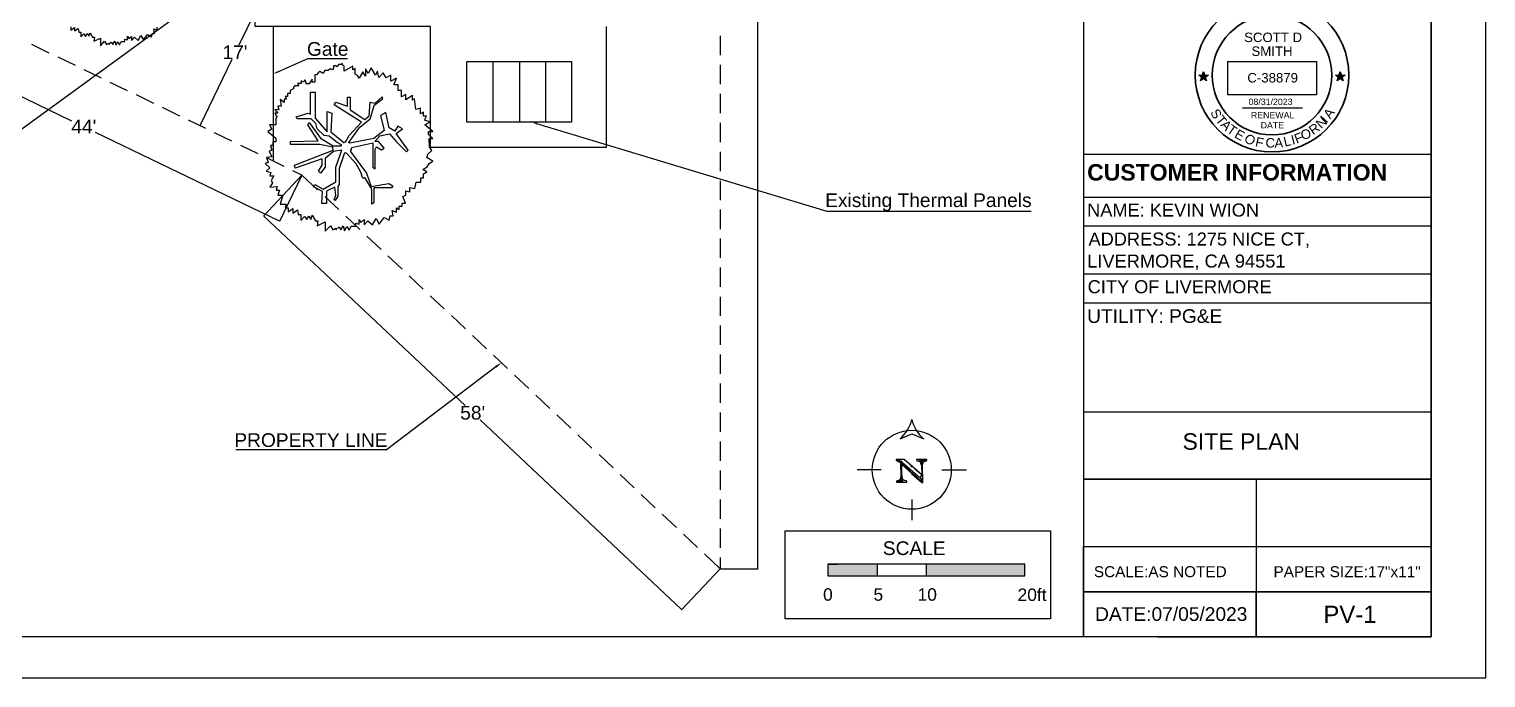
# Model space of a CAD drawing. Header units: millimetres. Extents: x -419 to 20046, y -14642 to 2638.
# Drawn here: x 2774 to 3836, y -9578 to -9105 of the extents above; entities that cross this region are included whole.
import ezdxf

# ---------------------------------------------------------------- set-up
doc = ezdxf.new("R2010")
doc.units = ezdxf.units.MM
doc.layers.add('PDF2_0', color=7, linetype='Continuous', true_color=0x636466)
for name, color, linetype in [('PDF2_PDF2_Geometry', 7, 'Continuous'), ('PDF2_PDF_Geometry', 7, 'Continuous'), ('PDF2_Text', 7, 'Continuous'), ('PDF_Text', 7, 'Continuous')]:
    doc.layers.add(name, color=color, linetype=linetype)
doc.styles.add('PDF Arial', font='arial.ttf')
doc.styles.add('PDF Arial Bold', font='arialbd.ttf')
doc.styles.get("Standard").update_dxf_attribs({"font": 'arial.ttf'})
picture_1 = doc.add_image_def('image15.png', size_in_pixel=(858, 321))

# ---------------------------------------------------------------- blocks, each defined once
blk = doc.blocks.new('star')
h = blk.add_hatch(color=256)
h.dxf.hatch_style = 1
h.paths.add_polyline_path([(116.5, 62.57), (116.86, 62.57), (116.68, 63.12)])
h.paths.add_polyline_path([(116.68, 62.02), (116.97, 62.23), (116.86, 62.57), (116.5, 62.57), (116.39, 62.23)])
h.paths.add_polyline_path([(116.5, 62.57), (115.92, 62.57), (116.39, 62.23)])
h.paths.add_polyline_path([(116.39, 62.23), (116.21, 61.67), (116.68, 62.02)])
h.paths.add_polyline_path([(116.68, 62.02), (117.15, 61.67), (116.97, 62.23)])
h.paths.add_polyline_path([(116.97, 62.23), (117.44, 62.57), (116.86, 62.57)])
for p, q in [((115.92, 62.57), (117.44, 62.57)), ((117.15, 61.67), (115.92, 62.57)), ((116.21, 61.67), (116.68, 63.12)), ((117.44, 62.57), (116.21, 61.67)), ((116.68, 63.12), (117.15, 61.67))]:
    blk.add_line(p, q)
blk = doc.blocks.new('a')
at = {"color": 1, "char_height": 15, "attachment_point": 1}
for s, insert, rotation in [('{\\C256;S}', (169, 149), 301.8504), ('{\\C256;A}', (335, 138.5), 54.6588), ('{\\C256;T}', (176.1, 138.5), 308.5602), ('{\\C256;A}', (182.8, 131.2), 313.9392), ('{\\C256;T}', (190.6, 123.2), 324.7462), ('{\\C256;R}', (311.3, 116.8), 36.4598), ('{\\C256;N}', (322.6, 125.5), 43.0781), ('{\\C256;I}', (344.8, 127.8), 227.4846), ('{\\C256;E}', (201.4, 115.5), 330.0103), ('{\\C256;O}', (218.6, 109.1), 319.6464), ('{\\C256;A}', (258.4, 100.3), 1.6689), ('{\\C256;L}', (271.7, 101.5), 12.6875), ('{\\C256;I}', (283.7, 104.3), 13.6115), ('{\\C256;F}', (288.3, 105.4), 21.5682), ('{\\C256;O}', (299, 112.2), 12.6875)]:
    blk.add_mtext_dynamic_manual_height_columns(s, width=30.733, gutter_width=125, heights=[0], dxfattribs=dict(at, insert=insert, rotation=rotation))
at = {"color": 1, "insert": (244.5, 100.5), "char_height": 15, "attachment_point": 1}
blk.add_mtext_dynamic_manual_height_columns('{\\C256;C}', width=30.733, gutter_width=125, heights=[0], dxfattribs=at)
blk = doc.blocks.new('1')
at = {"color": 1, "xscale": 0.1018808021228187, "yscale": 0.1018808021228187, "zscale": 0.1018808021228187}
blk.add_blockref('a', (510.97, 81.39), dxfattribs=at)
at = {"color": 1, "insert": (534.46, 91.84), "char_height": 1.528, "attachment_point": 1, "rotation": 347.3366}
blk.add_mtext_dynamic_manual_height_columns('{\\C256;F}', width=1.5282, gutter_width=12.74, heights=[0], dxfattribs=at)

msp = doc.modelspace()

# ---------------------------------------------------------------- linework, layer by layer
at = {"lineweight": 30}
msp.add_line((3658.736, -9162.066), (3702.519, -9162.066), dxfattribs=at)
at = {"lineweight": 35}
for radius in [56, 43.581]:
    msp.add_circle((3680.341, -9138.291), radius, dxfattribs=at)
at = {"layer": 'PDF2_0', "color": 7, "lineweight": 25}
for p, q in [((3500.108, -9495.054), (3464.416, -9495.054)), ((3500.108, -9503.591), (3500.108, -9495.054)), ((3464.416, -9503.591), (3500.108, -9503.591))]:
    msp.add_line(p, q, dxfattribs=at)
for points in [[(2136.461, -8478.063), (2136.461, -9577.972), (3836.32, -9577.972), (3836.32, -8478.063)], [(3092.966, -9128.417), (3169.527, -9128.417), (3169.527, -9172.556), (3092.966, -9172.556)], [(3325.191, -9470.805), (3518.817, -9470.805), (3518.817, -9535.014), (3325.191, -9535.014)]]:
    msp.add_lwpolyline(points, close=True, dxfattribs=at)
at = {"layer": 'PDF2_0', "color": 7, "lineweight": 30}
for points in [[(3194.593, -9102.716), (3194.593, -9191.173), (3066.629, -9191.173), (3066.629, -9102.716), (2938.665, -9102.716), (2938.665, -8997.82), (3026.305, -8903.096), (3005.144, -8886.566), (3066.629, -8886.566)], [(2788.541, -9122.151), (2775.917, -9115.975)], [(3277.874, -9109.618), (3277.874, -9123.695)], [(2807.613, -9131.324), (2794.899, -9125.148)], [(2826.594, -9140.496), (2813.97, -9134.412)], [(3277.874, -9130.779), (3277.874, -9144.856)], [(2845.666, -9149.669), (2832.952, -9143.584)], [(2864.738, -9158.933), (2852.024, -9152.757)], [(3277.874, -9151.849), (3277.874, -9166.017)], [(2883.719, -9168.105), (2871.005, -9161.93)], [(2902.791, -9177.278), (2890.077, -9171.193)], [(3277.874, -9173.01), (3277.874, -9187.087)], [(2921.773, -9186.451), (2909.149, -9180.366)], [(2940.845, -9195.714), (2928.13, -9189.539)], [(2959.917, -9204.887), (2947.202, -9198.711)], [(3277.874, -9194.17), (3277.874, -9208.247)], [(2984.256, -9221.961), (2972.813, -9211.154), (2966.183, -9207.975)], [(3277.874, -9215.331), (3277.874, -9229.408)], [(2999.695, -9236.401), (2989.433, -9226.774)], [(3015.044, -9250.932), (3004.781, -9241.215)], [(3277.874, -9236.401), (3277.874, -9250.569)], [(3030.483, -9265.373), (3020.22, -9255.746)], [(3277.874, -9257.562), (3277.874, -9271.639)], [(3045.831, -9279.904), (3035.569, -9270.186)], [(3061.271, -9294.344), (3051.008, -9284.717)], [(3277.874, -9278.723), (3277.874, -9292.8)], [(3076.619, -9308.875), (3066.356, -9299.248)], [(3277.874, -9299.884), (3277.874, -9313.961)], [(3092.058, -9323.406), (3081.796, -9313.688)], [(3107.407, -9337.846), (3097.144, -9328.219)], [(3277.874, -9320.954), (3277.874, -9335.122)], [(3122.846, -9352.377), (3112.583, -9342.66)], [(3277.874, -9342.115), (3277.874, -9356.192)], [(3138.194, -9366.817), (3127.932, -9357.191)], [(3277.874, -9363.275), (3277.874, -9377.352)], [(3153.543, -9381.348), (3143.28, -9371.631)], [(3168.982, -9395.789), (3158.719, -9386.162)], [(3277.874, -9384.436), (3277.874, -9398.513)], [(3184.33, -9410.32), (3174.068, -9400.693)], [(3277.874, -9405.597), (3277.874, -9419.674)], [(3199.77, -9424.851), (3189.507, -9415.133)], [(3215.118, -9439.291), (3204.855, -9429.664)], [(3277.874, -9426.667), (3277.874, -9440.835)], [(3230.557, -9453.822), (3220.295, -9444.104)], [(3277.874, -9447.828), (3277.874, -9461.905)], [(3245.906, -9468.262), (3235.643, -9458.635)], [(3261.345, -9482.793), (3251.082, -9473.076)], [(3277.874, -9468.989), (3277.874, -9483.066)], [(3277.874, -9490.15), (3277.874, -9498.414), (3266.431, -9487.607)]]:
    msp.add_lwpolyline(points, dxfattribs=at)
at = {"layer": 'PDF2_0', "color": 7, "lineweight": 25}
for points in [[(2949.109, -9045.863), (2715.614, -9216.149), (2541.423, -9216.149)], [(3305.392, -9498.232), (3305.392, -9058.305)], [(2950.29, -9068.023), (2926.859, -9116.429)], [(2951.743, -9102.716), (2951.743, -9200.982)], [(2670.658, -9106.712), (2804.707, -9171.557)], [(2898.614, -9175.098), (2921.954, -9126.692)], [(2955.103, -9135.955), (2977.172, -9126.147), (3006.143, -9126.147)], [(3112.129, -9128.417), (3112.129, -9172.556)], [(3131.383, -9128.417), (3131.383, -9172.556)], [(3150.546, -9128.417), (3150.546, -9172.556)], [(2898.523, -9175.28), (2898.705, -9175.28)], [(3143.916, -9173.645), (3355.524, -9237.491), (3504.558, -9237.491)], [(2956.375, -9244.757), (2822.326, -9180.003)], [(2972.813, -9211.154), (2944.659, -9241.124)], [(2972.813, -9211.244), (2956.466, -9245.029)], [(2944.931, -9241.124), (3091.786, -9379.35)], [(3114.218, -9351.106), (3034.57, -9411.5), (3034.479, -9411.5), (2924.588, -9411.5)], [(3249.72, -9528.112), (3102.775, -9389.795)], [(3277.874, -9498.414), (3249.72, -9528.294)], [(3277.965, -9498.414), (3305.574, -9498.414)], [(3428.361, -9503.591), (3428.361, -9495.054), (3356.432, -9495.054), (3356.432, -9503.591), (3464.416, -9503.591)], [(3464.416, -9495.054), (3392.397, -9495.054), (3356.432, -9495.054), (3363.607, -9495.054)], [(3392.397, -9495.054), (3392.397, -9503.591)]]:
    msp.add_lwpolyline(points, dxfattribs=at)
at = {"layer": 'PDF2_0', "color": 3, "lineweight": 25}
for points in [[(2804.253, -9103.079), (2804.253, -9105.349), (2806.887, -9103.533), (2806.887, -9106.076), (2809.52, -9104.26), (2809.974, -9106.984), (2811.609, -9106.984), (2811.609, -9110.345), (2813.698, -9108.165), (2815.06, -9109.981), (2816.241, -9107.892), (2817.331, -9109.89), (2818.239, -9107.438), (2820.055, -9110.617), (2821.418, -9110.617), (2820.964, -9113.523), (2825.777, -9111.253), (2825.777, -9116.793), (2828.774, -9113.614), (2830.136, -9115.975), (2831.862, -9114.976), (2831.862, -9115.975), (2833.769, -9114.159), (2834.859, -9115.975), (2836.312, -9113.523), (2836.948, -9116.52), (2838.401, -9113.977), (2839.672, -9116.157), (2840.944, -9113.796), (2843.577, -9113.796), (2843.577, -9112.07), (2845.576, -9112.615), (2845.576, -9109.89), (2846.575, -9111.525), (2848.482, -9109.981), (2848.482, -9113.069), (2850.571, -9110.617), (2853.295, -9112.978), (2855.384, -9109.345), (2857.291, -9112.615), (2860.107, -9108.619), (2863.104, -9110.345), (2863.739, -9107.802), (2865.374, -9107.802), (2864.738, -9104.532), (2867.281, -9105.531), (2867.281, -9103.17)], [(3004.69, -9187.177), (3007.233, -9182.364), (3016.134, -9172.465), (2996.335, -9159.932), (2997.516, -9157.934), (3005.962, -9160.84), (3005.962, -9154.301), (3007.96, -9154.301), (3007.96, -9163.474), (3018.586, -9170.739), (3021.764, -9167.924), (3022.673, -9158.115), (3026.305, -9158.66), (3031.21, -9154.119), (3031.21, -9156.026), (3025.125, -9160.567), (3022.4, -9170.558), (3014.045, -9177.278), (3006.688, -9187.45)], [(3003.873, -9194.897), (2999.968, -9206.431), (2999.968, -9217.965), (2998.969, -9219.6), (2998.969, -9226.502), (2997.152, -9229.681), (2996.244, -9229.136), (2997.425, -9225.775), (2996.88, -9219.963), (2990.795, -9222.869), (2990.795, -9231.951), (2987.253, -9231.951), (2987.707, -9223.233), (2981.259, -9219.872), (2982.258, -9218.056), (2988.252, -9221.507), (2997.516, -9216.149), (2997.516, -9205.341), (3001.784, -9193.081), (2995.79, -9193.898), (2989.796, -9199.165), (2989.796, -9205.432), (2986.345, -9209.7), (2984.801, -9208.429), (2987.435, -9203.888), (2987.435, -9199.438), (2967.818, -9206.159), (2967.273, -9203.888), (2995.608, -9192.99), (2995.336, -9190.719), (2985.891, -9188.812), (2964.458, -9188.812), (2964.458, -9186.723), (2984.71, -9186.088), (2977.172, -9174.463), (2978.08, -9172.919), (2986.254, -9184.362), (2995.608, -9189.811), (3001.421, -9189.902)], [(3008.142, -9193.898), (3019.948, -9209.791), (3023.399, -9219.509), (3036.205, -9217.329), (3039.111, -9218.964), (3038.112, -9220.599), (3025.215, -9220.599), (3025.215, -9231.497), (3023.672, -9232.405), (3023.672, -9221.416), (3018.677, -9212.879), (3017.223, -9213.697), (3015.861, -9208.974), (3012.41, -9203.071), (3005.235, -9195.079)]]:
    msp.add_lwpolyline(points, dxfattribs=at)
msp.add_lwpolyline([(3017.133, -9135.865), (3014.499, -9140.406), (3013.409, -9138.589), (3011.593, -9137.499), (3011.593, -9133.503), (3009.867, -9134.502), (3009.867, -9131.778), (3003.601, -9135.32), (3003.601, -9131.778), (3002.147, -9130.87), (3002.147, -9129.507), (3001.512, -9130.506), (2999.514, -9130.506), (2998.515, -9132.232), (2997.243, -9131.596), (2995.881, -9131.596), (2995.881, -9133.14), (2995.064, -9134.502), (2993.701, -9133.776), (2991.794, -9134.866), (2989.614, -9134.866), (2988.343, -9137.045), (2985.891, -9135.683), (2984.529, -9136.5), (2983.53, -9138.135), (2982.167, -9138.135), (2982.167, -9143.312), (2980.169, -9143.312), (2980.169, -9141.132), (2978.989, -9143.221), (2978.08, -9144.674), (2975.992, -9144.674), (2975.992, -9143.403), (2974.993, -9141.586), (2973.994, -9143.403), (2972.359, -9142.404), (2972.359, -9144.492), (2969.634, -9144.492), (2970.542, -9146.127), (2967.909, -9146.127), (2966.546, -9146.945), (2966.546, -9148.216), (2964.276, -9149.487), (2964.276, -9151.576), (2962.187, -9151.576), (2962.187, -9153.847), (2960.462, -9153.847), (2961.551, -9155.754), (2959.735, -9155.754), (2959.735, -9158.297), (2956.92, -9156.026), (2957.737, -9160.84), (2955.103, -9160.84), (2955.83, -9163.655), (2953.105, -9163.292), (2955.194, -9166.017), (2953.014, -9166.017), (2953.923, -9167.651), (2954.831, -9168.105), (2953.741, -9169.922), (2953.741, -9174.644), (2949.109, -9174.644), (2950.835, -9177.641), (2947.929, -9179.276), (2953.741, -9184.362), (2953.741, -9186.814), (2951.47, -9186.814), (2951.47, -9189.629), (2949.836, -9189.629), (2950.926, -9192.99), (2948.928, -9193.626), (2950.744, -9197.803), (2947.02, -9198.348), (2948.292, -9201.981), (2946.021, -9202.798), (2949.291, -9205.977), (2946.748, -9208.247), (2950.108, -9209.246), (2949.382, -9211.789), (2952.379, -9211.789), (2950.381, -9215.24), (2951.289, -9216.875), (2949.472, -9220.054), (2954.74, -9219.509), (2954.013, -9222.143), (2956.466, -9222.143), (2955.103, -9225.775), (2958.918, -9225.775), (2956.829, -9232.496), (2961.279, -9232.496), (2960.643, -9235.039), (2962.823, -9235.039), (2962.823, -9237.945), (2966.183, -9235.584), (2966.183, -9238.853), (2969.453, -9236.583), (2970.088, -9239.943), (2972.086, -9239.943), (2972.086, -9244.212), (2974.72, -9241.487), (2976.446, -9243.667), (2977.899, -9241.124), (2979.261, -9243.576), (2980.351, -9240.488), (2982.712, -9244.484), (2984.438, -9244.484), (2983.802, -9248.208), (2989.796, -9245.302), (2989.796, -9252.204), (2993.61, -9248.208), (2995.245, -9251.114), (2997.425, -9249.933), (2997.425, -9251.114), (2999.877, -9248.934), (3001.148, -9251.205), (3002.965, -9248.117), (3003.782, -9251.931), (3005.599, -9248.753), (3007.143, -9251.386), (3008.777, -9248.48), (3012.047, -9248.48), (3012.047, -9246.301), (3014.59, -9246.936), (3014.59, -9243.576), (3015.77, -9245.665), (3018.132, -9243.667), (3018.132, -9247.572), (3020.856, -9244.484), (3024.216, -9247.39), (3026.85, -9242.849), (3029.212, -9247.027), (3032.753, -9242.032), (3036.477, -9244.121), (3037.204, -9241.033), (3039.292, -9241.033), (3038.566, -9236.946), (3041.745, -9238.127), (3041.745, -9235.13), (3043.652, -9236.22), (3043.652, -9233.768), (3046.013, -9233.768), (3046.013, -9231.77), (3048.374, -9231.77), (3046.467, -9226.774), (3048.556, -9225.957), (3048.556, -9222.778), (3051.553, -9223.505), (3051.553, -9220.235), (3055.186, -9220.871), (3056.094, -9216.239), (3059.454, -9216.239), (3059.454, -9213.242), (3061.543, -9213.242), (3061.543, -9210.245), (3063.995, -9208.792), (3060.998, -9207.067), (3064.086, -9205.25), (3065.539, -9202.707), (3068.355, -9201.073), (3065.721, -9199.529), (3063.904, -9198.439), (3064.54, -9195.987), (3067.446, -9193.353), (3065.812, -9190.629), (3065.539, -9184.544), (3068.173, -9184.544), (3065.085, -9181.637), (3065.085, -9179.458), (3068.173, -9179.458), (3062.36, -9174.644), (3066.447, -9172.283), (3062.088, -9171.102), (3063.723, -9168.196), (3061.361, -9168.196), (3061.361, -9165.381), (3059.273, -9166.561), (3059.273, -9162.475), (3055.912, -9163.383), (3055.004, -9155.663), (3053.551, -9156.481), (3053.551, -9153.211), (3048.465, -9156.208), (3048.465, -9152.485), (3045.468, -9154.21), (3045.468, -9149.397), (3042.925, -9149.397), (3042.925, -9145.401), (3039.837, -9145.401), (3041.745, -9140.406), (3037.658, -9142.767), (3037.658, -9138.226), (3034.116, -9140.315), (3032.027, -9136.591), (3028.939, -9139.952), (3028.031, -9135.501), (3026.396, -9138.317), (3023.399, -9133.049), (3021.038, -9137.045), (3019.131, -9133.594), (3019.131, -9138.952)], close=True, dxfattribs=at)
for points in [[(3001.434, -9189.812, -0.04674841), (3001.693, -9189.175), (2998.606, -9187.359), (2992.702, -9182.818), (2989.07, -9182.273), (2983.893, -9177.46), (2982.894, -9173.464), (2979.624, -9170.103), (2969.362, -9170.103), (2968.544, -9168.65), (2977.354, -9165.926), (2978.989, -9166.834), (2978.989, -9150.668), (2982.44, -9150.668), (2982.44, -9169.558), (2991.249, -9179.73), (2991.249, -9164.745), (2994.7, -9166.017), (2993.883, -9179.549), (3003.51, -9187.541)], [(3009.231, -9191.083), (3024.489, -9187.631), (3024.489, -9191.537), (3024.489, -9205.523), (3026.124, -9206.522), (3026.124, -9196.623), (3026.124, -9192.536), (3027.304, -9190.629), (3030.937, -9192.717), (3032.844, -9191.628), (3028.576, -9186.723), (3025.851, -9186.723), (3029.666, -9182.636), (3036.75, -9181.002), (3041.745, -9186.996), (3049.01, -9194.261), (3050.372, -9192.899), (3041.563, -9180.911), (3046.195, -9177.551), (3042.744, -9175.553), (3040.655, -9179.094), (3036.477, -9176.733), (3034.025, -9165.472), (3030.211, -9167.742), (3032.753, -9178.55), (3025.215, -9184.544), (3007.687, -9187.995, 0.0744152), (3006.649, -9187.366)]]:
    msp.add_lwpolyline(points, format="xyb", dxfattribs=at)
for start, end in [(97.613517, 115.905819), (250.999162, 270.000011), (316.61501, 359.999995)]:
    msp.add_arc((3005.19, -9191.037), 3.951, start, end, dxfattribs=at)
at = {"layer": 'PDF2_0', "color": 7, "transparency": 33554559}
for points in [[(2955.285, -9136.5), (2951.743, -9137.409), (2954.831, -9135.411)], [(2898.523, -9175.098), (2898.614, -9175.098), (2898.523, -9175.189)], [(3143.734, -9174.19), (3140.465, -9172.556), (3144.098, -9173.01)], [(2944.931, -9241.033), (2944.841, -9241.124), (2944.75, -9240.942)], [(2956.375, -9244.757), (2956.375, -9244.847), (2956.556, -9244.847)], [(3113.764, -9350.379), (3118.214, -9348.018), (3114.763, -9351.741)], [(3305.392, -9498.232), (3305.483, -9498.232), (3305.392, -9498.414)], [(3392.397, -9495.054), (3356.432, -9495.054), (3392.397, -9503.591)], [(3356.432, -9495.054), (3392.397, -9503.591), (3356.432, -9503.591)], [(3500.108, -9495.054), (3428.361, -9495.054), (3500.108, -9503.591)], [(3428.361, -9495.054), (3500.108, -9503.591), (3428.361, -9503.591)], [(3249.72, -9528.021), (3249.629, -9528.112), (3249.811, -9528.203)]]:
    msp.add_solid(points, dxfattribs=at)
at = {"layer": 'PDF2_PDF2_Geometry', "lineweight": 30}
for points in [[(3409.017, -9403.599), (3417.554, -9400.057), (3426.272, -9403.599)], [(3424.819, -9429.937), (3412.014, -9418.766), (3406.11, -9418.766), (3406.11, -9419.492), (3406.201, -9419.492), (3408.381, -9419.492), (3408.653, -9419.492), (3409.198, -9419.583), (3409.561, -9419.765), (3410.016, -9419.856), (3410.288, -9420.128), (3410.561, -9420.491), (3410.924, -9420.764), (3423.82, -9432.116)], [(3424.91, -9434.932), (3410.288, -9421.581), (3410.288, -9422.217), (3417.554, -9428.938), (3417.554, -9428.847)], [(3424.637, -9422.671), (3424.819, -9429.937), (3423.82, -9432.116), (3424.002, -9432.298), (3424.365, -9432.752), (3424.456, -9433.024), (3424.547, -9433.115), (3424.819, -9433.569), (3424.91, -9434.114), (3424.91, -9434.387), (3424.91, -9434.932), (3424.819, -9435.567), (3425.727, -9435.567), (3425.455, -9422.944), (3425.455, -9422.489), (3425.546, -9421.944), (3425.636, -9421.49), (3424.819, -9421.4), (3424.637, -9420.945), (3424.456, -9420.582), (3424.093, -9420.128), (3423.82, -9419.946), (3423.366, -9419.765), (3422.912, -9419.492), (3426.091, -9419.492), (3428.633, -9419.492), (3428.633, -9418.766), (3421.096, -9418.766), (3421.096, -9419.492), (3421.459, -9419.583), (3422.004, -9419.674), (3422.458, -9419.765), (3422.821, -9419.856), (3423.275, -9420.128), (3423.548, -9420.401), (3423.638, -9420.491), (3424.002, -9420.764), (3424.274, -9421.218), (3424.456, -9421.763), (3424.456, -9422.126), (3424.637, -9422.671), (3424.819, -9421.4)], [(3395.394, -9426.213), (3377.684, -9426.213)], [(3417.463, -9428.847), (3424.819, -9435.567), (3424.91, -9434.932), (3418.28, -9428.847)], [(3419.37, -9428.211), (3423.82, -9432.116), (3424.819, -9429.937), (3420.187, -9425.85)], [(3439.623, -9426.213), (3457.423, -9426.213)], [(3417.554, -9447.828), (3417.554, -9462.813)]]:
    msp.add_lwpolyline(points, dxfattribs=at)
for points in [[(3409.561, -9430.845), (3409.561, -9430.936), (3409.561, -9431.39), (3409.471, -9431.844), (3409.471, -9431.935), (3409.834, -9432.298), (3409.925, -9432.57), (3410.106, -9433.024), (3410.288, -9433.479), (3410.379, -9433.66), (3410.742, -9433.933), (3411.196, -9434.387), (3408.199, -9434.387), (3406.383, -9435.113), (3414.012, -9435.113), (3414.012, -9434.387), (3413.558, -9434.296), (3413.103, -9434.205), (3412.559, -9434.023), (3412.286, -9433.933), (3411.832, -9433.751), (3411.378, -9433.479), (3411.196, -9433.024), (3410.924, -9432.752), (3410.742, -9432.298), (3410.561, -9431.844), (3410.561, -9431.571), (3410.47, -9431.026), (3410.47, -9430.572), (3410.379, -9429.937), (3410.288, -9422.217), (3410.288, -9421.581), (3410.016, -9421.218), (3409.561, -9420.764), (3409.289, -9420.491), (3409.017, -9420.219), (3408.744, -9419.946), (3408.199, -9419.765), (3407.745, -9419.492), (3408.381, -9419.492), (3406.201, -9419.492), (3406.383, -9419.492), (3406.928, -9419.583), (3407.382, -9419.765), (3407.836, -9419.946), (3407.927, -9419.946), (3408.199, -9420.31), (3408.653, -9420.582), (3409.017, -9420.855), (3409.38, -9421.309)], [(3428.633, -9419.492), (3426.091, -9419.492), (3425.818, -9419.674), (3425.455, -9419.946), (3425.273, -9420.401), (3425.001, -9420.764), (3424.819, -9421.4), (3425.636, -9421.49), (3425.818, -9421.036), (3426, -9420.945), (3426.272, -9420.582), (3426.545, -9420.219), (3426.999, -9419.946), (3427.271, -9419.765), (3427.634, -9419.674), (3428.179, -9419.583)], [(3409.471, -9431.935), (3409.38, -9432.298), (3409.198, -9432.843), (3408.926, -9433.206), (3408.562, -9433.569), (3408.29, -9433.842), (3407.927, -9433.933), (3407.473, -9434.114), (3407.019, -9434.296), (3406.383, -9434.387), (3406.383, -9435.113), (3408.199, -9434.387), (3408.562, -9434.114), (3409.017, -9433.842), (3409.289, -9433.479), (3409.38, -9433.206), (3409.652, -9432.843), (3409.834, -9432.298)]]:
    msp.add_lwpolyline(points, close=True, dxfattribs=at)
msp.add_circle((3417.599, -9426.168), 28.835, dxfattribs=at)
at = {"layer": 'PDF2_PDF2_Geometry', "lineweight": 0}
for centre in [(3417.508, -9423.625), (3424.41, -9421.717), (3424.774, -9433.524)]:
    msp.add_circle(centre, 0.5, dxfattribs=at)
at = {"layer": 'PDF2_PDF2_Geometry', "lineweight": 30}
for centre, start, end in [((3390.989, -9382.756), 311.04492, 345.866095), ((3444.209, -9382.847), 194.084478, 228.911128)]:
    msp.add_arc(centre, 27.473, start, end, dxfattribs=at)
at = {"layer": 'PDF2_PDF_Geometry', "lineweight": 25}
for points in [[(3796.36, -8508.033), (3796.36, -9548.001), (2176.421, -9548.001), (2176.421, -8508.033), (3796.36, -8508.033), (3796.36, -9548.001), (3542.884, -9548.001), (3542.884, -9515.216), (3796.36, -9515.216), (3542.884, -9515.216), (3542.884, -9482.248), (3796.36, -9482.248)], [(3796.36, -9025.883), (3796.36, -9482.248), (3796.36, -9515.216), (3796.36, -9548.001), (3796.36, -8943.328), (3542.884, -8943.328), (3542.884, -9548.001)], [(3542.884, -9195.896), (3796.36, -9195.896)], [(3542.884, -9227.229), (3796.36, -9227.229)], [(3542.884, -9248.299), (3796.36, -9248.299)], [(3542.884, -9283.173), (3796.45, -9283.173)], [(3542.884, -9304.334), (3796.45, -9304.334)], [(3542.884, -9383.891), (3796.45, -9383.891)], [(3546.426, -9433.024), (3796.36, -9433.024), (3542.884, -9433.024), (3796.36, -9433.024), (3668.759, -9433.024), (3668.759, -9482.248), (3796.36, -9482.248), (3796.36, -9433.024)], [(3668.759, -9482.248), (3668.759, -9515.216), (3668.759, -9548.001)]]:
    msp.add_lwpolyline(points, dxfattribs=at)
msp.add_lwpolyline([(3796.36, -9515.216), (3796.36, -9548.001), (3668.759, -9548.001), (3668.759, -9515.216)], close=True, dxfattribs=at)
at = {"layer": 'PDF2_PDF_Geometry', "color": 251, "lineweight": 25, "true_color": 0x525252}
msp.add_lwpolyline([(3596.467, -9548.001), (3796.36, -9548.001)], dxfattribs=at)

# ---------------------------------------------------------------- block references
at = {"xscale": 4.597039828451667, "yscale": 4.597039828451667, "zscale": 4.597039828451667, "rotation": 287.9700872862333}
for p in [(3192.425, -8717.544), (3292.127, -8717.566)]:
    msp.add_blockref('star', p, dxfattribs=at)
at = {"color": 1, "xscale": 4.51217474996896, "yscale": 4.51217474996896, "zscale": 4.51217474996896}
msp.add_blockref('1', (1257.603, -9597.663), dxfattribs=at)

# ---------------------------------------------------------------- texts
at = {"attachment_point": 1}
for s, width, heights, insert, char_height, line_spacing_factor in [('SCOTT D\\P  SMITH', 46.3475, [0], (3660.004, -9107.255), 6.8956, 0.88), ('RENEWAL\\P    DATE', 31.39541, [17.047], (3664.92, -9165.155), 4.597, 0.96)]:
    msp.add_mtext_dynamic_manual_height_columns(s, width=width, gutter_width=4.597, heights=heights, dxfattribs=dict(at, insert=insert, char_height=char_height, line_spacing_factor=line_spacing_factor))
for s, width, insert, char_height in [('C-38879', 41.58956, (3662.345, -9136.748), 6.8956), ('08/31/2023', 38.13279, (3663.202, -9155.42), 4.597)]:
    msp.add_mtext_dynamic_manual_height_columns(s, width=width, gutter_width=4.597, heights=[0], dxfattribs=dict(at, insert=insert, char_height=char_height))
at = {"layer": 'PDF2_Text', "attachment_point": 7}
for s, insert, char_height, style in [('Gate', (2976.446, -9124.32), 9.9997, 'PDF Arial'), ("17'", (2914.87, -9126.601), 9.9997, 'PDF Arial'), ("44'", (2804.616, -9180.729), 9.9997, 'PDF Arial'), ('CUSTOMER INFORMATION', (3545.518, -9215.362), 11.99963, 'PDF Arial Bold'), ('Existing Thermal Panels', (3354.434, -9237.525), 9.99966, 'PDF Arial'), ('NAME: KEVIN WION', (3545.518, -9241.558), 9.49966, 'PDF Arial'), ('ADDRESS: 1275 NICE CT,', (3546.517, -9264.346), 9.49966, 'PDF Arial'), ('LIVERMORE, CA 94551', (3545.608, -9280.42), 9.49966, 'PDF Arial'), ('CITY OF LIVERMORE', (3545.881, -9297.503), 9.49966, 'PDF Arial'), ('UTILITY: PG&E', (3545.518, -9319.188), 9.99966, 'PDF Arial'), ("58'", (3088.244, -9389.693), 9.9997, 'PDF Arial'), ('PROPERTY LINE', (2923.498, -9409.673), 9.99966, 'PDF Arial'), ('SITE PLAN', (3615.085, -9411.705), 11.9996, 'PDF Arial'), ('SCALE', (3396.484, -9488.504), 9.9997, 'PDF Arial'), ('0', (3352.89, -9521.819), 9.085, 'PDF Arial'), ('5', (3389.672, -9521.819), 9.085, 'PDF Arial'), ('10', (3421.822, -9521.819), 9.0849, 'PDF Arial'), ('20ft', (3494.75, -9522), 9.0849, 'PDF Arial'), ('DATE:07/05/2023', (3551.33, -9536.554), 9.99966, 'PDF Arial'), ('PV-1', (3717.801, -9537.83), 12.4996, 'PDF Arial')]:
    msp.add_mtext(s, dxfattribs=dict(at, insert=insert, char_height=char_height, style=style))
at = {"layer": 'PDF_Text', "insert": (3550.419, -9504.626), "char_height": 7.99975, "attachment_point": 7, "style": 'PDF Arial'}
msp.add_mtext('SCALE:AS NOTED           PAPER SIZE:17"x11"', dxfattribs=at)

# ---------------------------------------------------------------- pictures from other files: only their frames are drawn
at = {"color": 7, "true_color": 0xffffff}
image = msp.add_image(picture_1, insert=(3648.217, -9152.591), size_in_units=(64.617, 24.175), dxfattribs=dict(at, brightness=7, contrast=73))
image.dxf.flags = 15

doc.saveas('drawing.dxf')
